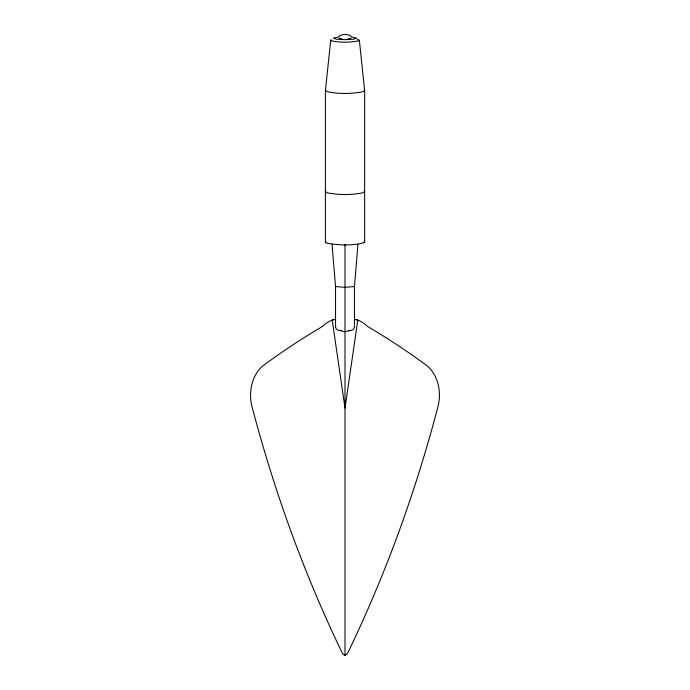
<?xml version="1.0" encoding="UTF-8"?>
<svg xmlns="http://www.w3.org/2000/svg" width="690" height="690" viewBox="0 0 690 690"><rect width="100%" height="100%" fill="white"/><g stroke="black" fill="none" stroke-linecap="round" stroke-linejoin="round"><path stroke-width="1.03" d="M357.963 244.424L354.453 286.54L345 287.342L335.547 286.54L332.037 244.424M331.2 39.804L330.7 40.279L325.404 90.821L325.404 242.449L326.068 243.044C338.583 245.174 352.538 246.166 364.656 242.449L364.656 90.821L359.361 40.279L357.446 39.356M335.625 325.421C334.771 328.957 338.014 331.304 341.162 330.251M359.361 40.279L358.869 40.753C349.865 42.685 340.187 42.694 331.191 40.753L330.7 40.279M326.077 90.174L325.404 90.821L326.068 91.477C338.402 94.133 351.65 94.125 363.984 91.468L364.656 90.821L363.992 90.166M326.077 191.259L325.404 191.906L326.068 192.562C338.402 195.218 351.65 195.21 363.984 192.553L364.656 191.906L363.992 191.251M325.404 242.449L326.077 241.854M339.126 36.078C342.602 33.948 347.467 33.948 350.943 36.078M334.693 319.436L332.209 320.074A30.351 30.351 0 0 0 322.299 326.568A677.037 677.037 0 0 0 262.062 366.459C251.462 376.481 248.435 392.645 251.971 406.462C274.077 490.797 303.859 573.157 341.636 651.757L343.008 654.086L345 655.5L346.992 654.086L348.364 651.757C386.141 573.157 415.923 490.797 438.029 406.462C441.574 392.636 438.521 376.498 427.947 366.442A677.037 677.037 0 0 0 367.71 326.56A30.351 30.351 0 0 0 357.791 320.074L355.307 319.436M350.882 38.355L348.053 38.821M349.727 330.752L345 331.649L340.274 330.752M339.17 36.855L333.279 38.157L336.711 39.218L345.017 39.658L353.332 39.218L356.782 38.148L350.917 36.855M341.998 38.821L339.178 38.355M348.838 330.251C351.986 331.295 355.186 328.906 354.375 325.421M363.992 241.854L364.656 242.449M354.453 286.635L354.453 324.386M354.453 326.482L354.453 327.258M345 244.51L345 655.5M335.547 286.635L335.547 324.386M335.547 326.482L335.547 327.258M334.728 319.513A46.04 46.04 0 0 0 332.209 320.074L345 408.075L357.791 320.074A46.04 46.04 0 0 0 355.272 319.513"/></g></svg>
